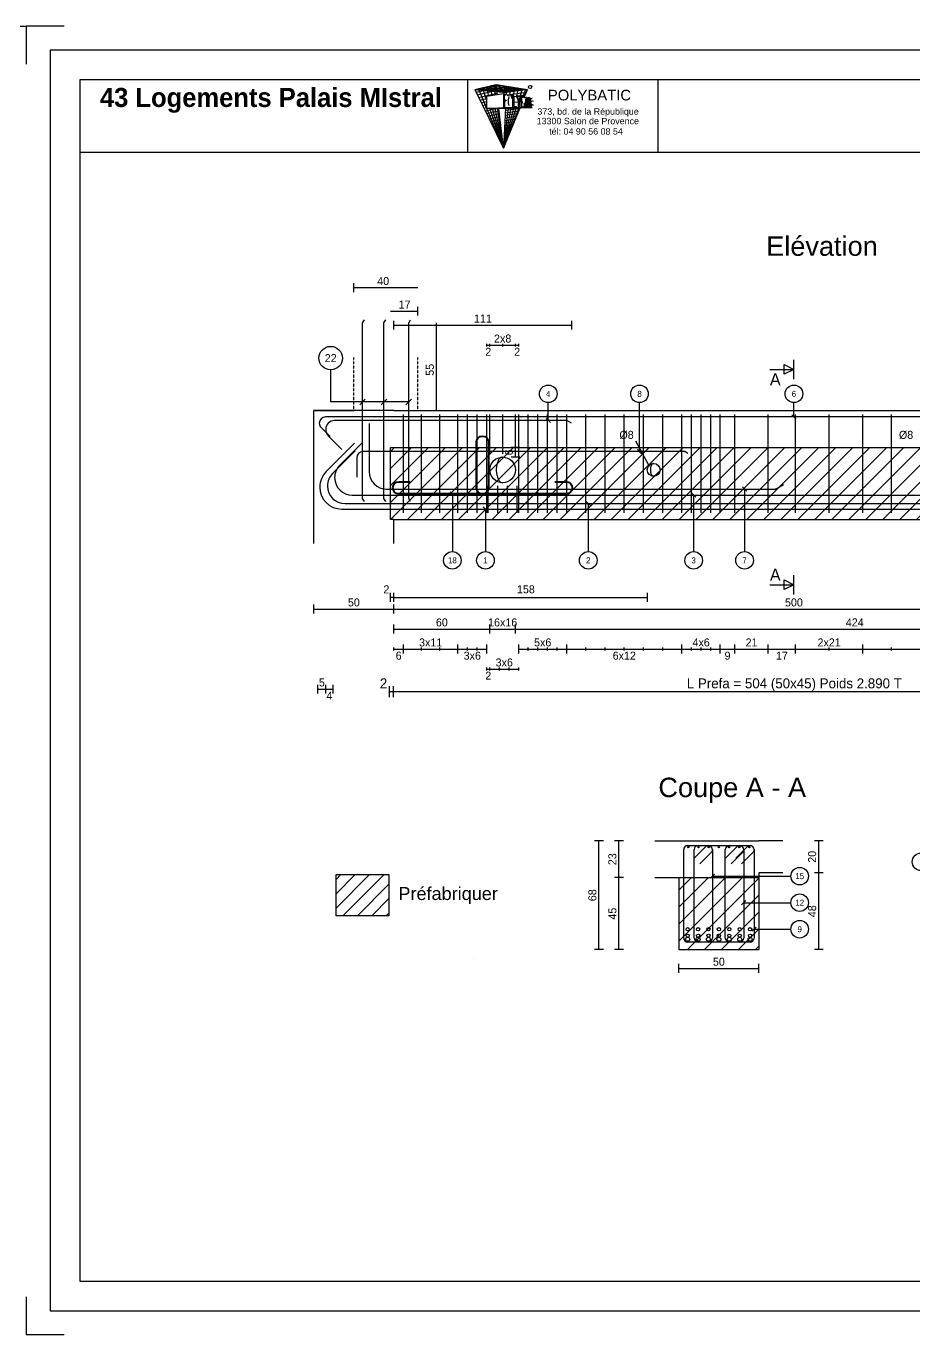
# Model space of a CAD drawing. Extents: x -12912 to 27386, y 1818 to 8189.
# Drawn here: x 21584 to 22139, y 3168 to 3986 of the extents above; entities that cross this region are included whole.
import ezdxf
from ezdxf.enums import TextEntityAlignment as Align

# ---------------------------------------------------------------- set-up
doc = ezdxf.new("R2010")
doc.units = 0
doc.header["$MEASUREMENT"] = 0
for name, pattern in [('CONTINUE', [0]), ('HIDDEN2', [0.1875, 0.125, -0.0625]), ('MEDIUM_DASH', [0.5, 0.35, -0.15])]:
    doc.linetypes.add(name, pattern=pattern)
doc.layers.get('0').update_dxf_attribs({"linetype": 'CONTINUOUS'})
for name, color, linetype in [('1', 7, 'CONTINUOUS'), ('104', 7, 'CONTINUOUS'), ('173', 7, 'CONTINUOUS'), ('5', 7, 'CONTINUOUS'), ('6', 7, 'CONTINUOUS'), ('7', 7, 'CONTINUOUS'), ('GO-CARTOUCHE', 7, 'CONTINUOUS'), ('GO-TEXTE', 9, 'CONTINUOUS'), ('PYC-HACHURE', 7, 'CONTINUOUS'), ('RDC COFFRAGE', 7, 'CONTINUOUS')]:
    doc.layers.add(name, color=color, linetype=linetype)
doc.layers.add('PYC- HACHURES', color=7, linetype='CONTINUOUS', lineweight=18)
doc.styles.add('ARIAL', font='ARIAL.TTF')
doc.styles.add('TEXTEBA', font='ARIAL.TTF')

# ---------------------------------------------------------------- blocks, each defined once
blk = doc.blocks.new('A$C20507BFC')
at = {"layer": 'RDC COFFRAGE', "color": 5, "linetype": 'CONTINUE', "lineweight": 40, "ltscale": 0.01}
for points in [[(56, 36.05), (56, 36.05)], [(52.25, 32.3), (52.25, 3.75)], [(59.75, 3.75), (59.75, 32.3)], [(0, 3.75), (0, 3.75)], [(10.84, 7.49), (3.75, 7.49)], [(108.25, 7.49), (101.16, 7.49)], [(112, 3.75), (112, 3.75)], [(3.75, 0), (56, 0)], [(56, 0), (108.25, 0)]]:
    blk.add_lwpolyline(points, dxfattribs=at)
for centre, start, end in [((56, 32.3), 90, 180), ((56, 32.3), 0, 90), ((3.75, 3.75), 90, 180), ((3.75, 3.75), 180, 270), ((56, 3.75), 180, 270), ((56, 3.75), 270, 0), ((108.25, 3.75), 0, 90), ((108.25, 3.75), 270, 0)]:
    blk.add_arc(centre, 3.75, start, end, dxfattribs=at)
blk = doc.blocks.new('A$C5E66155F')
at = {"layer": '7', "color": 7}
for points in [[(2.01, 4.39), (2, 4)], [(2, 4), (2.01, 3.61)], [(2.04, 4.78), (2.01, 4.39)], [(2.01, 3.61), (2.04, 3.22)], [(2.09, 5.16), (2.04, 4.78)], [(2.04, 3.22), (2.09, 2.84)], [(2.15, 5.53), (2.09, 5.16)], [(2.09, 2.84), (2.15, 2.47)], [(2.24, 5.89), (2.15, 5.53)], [(2.15, 2.47), (2.24, 2.11)], [(2.34, 6.22), (2.24, 5.89)], [(2.24, 2.11), (2.34, 1.78)], [(2.45, 6.54), (2.34, 6.22)], [(2.34, 1.78), (2.45, 1.46)], [(2.59, 6.83), (2.45, 6.54)], [(2.45, 1.46), (2.59, 1.17)], [(2.73, 7.09), (2.59, 6.83)], [(2.59, 1.17), (2.73, 0.91)], [(2.89, 7.33), (2.73, 7.09)], [(2.73, 0.91), (2.89, 0.67)], [(3.06, 7.53), (2.89, 7.33)], [(2.89, 0.67), (3.06, 0.47)], [(3.23, 7.7), (3.06, 7.53)], [(3.06, 0.47), (3.23, 0.3)], [(3.42, 7.83), (3.23, 7.7)], [(3.23, 0.3), (3.42, 0.17)], [(3.61, 7.92), (3.42, 7.83)], [(3.42, 0.17), (3.61, 0.08)], [(3.8, 7.98), (3.61, 7.92)], [(3.61, 0.08), (3.8, 0.02)], [(4, 8), (3.8, 7.98)], [(3.8, 0.02), (4, 0)]]:
    blk.add_lwpolyline(points, dxfattribs=at)
blk.add_circle((4, 4), 4, dxfattribs=at)

msp = doc.modelspace()

# ---------------------------------------------------------------- hatches: boundary and pattern name
at = {"layer": 'PYC- HACHURES', "lineweight": 15}
h = msp.add_hatch(dxfattribs=at)
h.set_pattern_fill('ANSI31', color=104, scale=60, style=0)
h.set_pattern_definition([(45, (-3819.06, 33.719), (-5.3033009, 5.3033009), [])])
h.paths.add_polyline_path([(22316.135, 3722.317), (21812.135, 3722.317), (21812.135, 3677.317), (21814.135, 3677.317), (22314.135, 3677.317), (22316.135, 3677.317)])
h = msp.add_hatch(dxfattribs=at)
h.set_pattern_fill('ANSI31', color=104, scale=2, style=0)
h.set_pattern_definition([(45, (21983.3346, 4888.069), (-4.490128, 4.490128), [])])
h.paths.add_polyline_path([(21810.941, 3455.496), (21778.02, 3455.496), (21778.02, 3429.844), (21810.941, 3429.844)])
h = msp.add_hatch(dxfattribs=at)
h.set_pattern_fill('ANSI31', color=104, scale=60, style=0)
h.set_pattern_definition([(45, (-3865.959, 31.057), (-5.3033009, 5.3033009), [])])
h.paths.add_polyline_path([(22042.236, 3453.613), (21992.236, 3453.613), (21992.236, 3408.613), (22042.236, 3408.613)])

# ---------------------------------------------------------------- linework, layer by layer
for p, q in [((21560.563, 3985.504), (21584.37, 3985.504)), ((21584.37, 3985.504), (21584.37, 3961.697)), ((21608.177, 3985.504), (21584.37, 3985.504)), ((21584.37, 3985.504), (21584.37, 3961.697)), ((21584.37, 3985.504), (21584.37, 3961.697)), ((21608.177, 3985.504), (21584.37, 3985.504)), ((21584.37, 3985.504), (21584.37, 3961.697)), ((21584.37, 3191.811), (21584.37, 3168.004)), ((21584.37, 3191.811), (21584.37, 3168.004)), ((21584.37, 3191.811), (21584.37, 3168.004)), ((21584.37, 3191.811), (21584.37, 3168.004)), ((21608.177, 3168.004), (21584.37, 3168.004)), ((21608.177, 3168.004), (21584.37, 3168.004))]:
    msp.add_line(p, q)
at = {"layer": '1', "color": 1}
for points in [[(21798.635, 3737.317), (21798.635, 3707.317)], [(21874.135, 3718.317), (21874.135, 3742.817)], [(21882.135, 3718.317), (21882.135, 3742.817)], [(21890.135, 3718.317), (21890.135, 3742.817)], [(21789.59, 3724.967), (21771.912, 3707.29)], [(21789.999, 3720.237), (21775.857, 3706.095)], [(21794.499, 3725.487), (21780.357, 3711.345)], [(21995.949, 3719.717), (21794.835, 3719.717)], [(21997.935, 3718.571), (21995.949, 3719.717)], [(21790.935, 3715.817), (21790.935, 3703.817)], [(21777.135, 3703.567), (21777.135, 3703.567)], [(21767.885, 3697.567), (21767.885, 3697.567)], [(21772.635, 3698.317), (21772.635, 3698.317)], [(21809.635, 3696.317), (22052.671, 3696.317)], [(21873.135, 3681.567), (21873.135, 3698.317)], [(21879.135, 3681.567), (21879.135, 3698.317)], [(21885.135, 3681.567), (21885.135, 3698.317)], [(21891.135, 3681.567), (21891.135, 3698.317)], [(22052.671, 3696.317), (22057.635, 3699.183)], [(21783.635, 3687.317), (22344.635, 3687.317)], [(21788.135, 3692.567), (22340.135, 3692.567)], [(21781.635, 3683.817), (22346.635, 3683.817)]]:
    msp.add_lwpolyline(points, dxfattribs=at)
for centre, radius in [((21997.736, 3421.363), 1), ((21997.736, 3417.363), 1), ((22004.236, 3421.363), 1), ((22004.236, 3417.363), 1), ((22010.736, 3421.363), 1), ((22010.736, 3417.363), 1), ((22017.236, 3421.363), 1), ((22017.236, 3417.363), 1), ((22023.736, 3421.363), 1), ((22023.736, 3417.363), 1), ((22030.236, 3421.363), 1), ((22030.236, 3417.363), 1), ((22036.736, 3421.363), 1), ((22036.736, 3417.363), 1), ((21997.736, 3415.113), 1.25), ((22004.236, 3415.113), 1.25), ((22010.736, 3415.113), 1.25), ((22017.236, 3415.113), 1.25), ((22023.736, 3415.113), 1.25), ((22030.236, 3415.113), 1.25), ((22036.736, 3415.113), 1.25)]:
    msp.add_circle(centre, radius, dxfattribs=at)
for centre, radius, start, end in [((21794.835, 3715.817), 3.9, 90, 180), ((21781.635, 3697.567), 13.75, 135, 180), ((21783.635, 3698.317), 11, 135, 180), ((21788.135, 3703.567), 11, 135, 180), ((21788.135, 3703.567), 11, 180, 270), ((21809.635, 3707.317), 11, 180, 270), ((21781.635, 3697.567), 13.75, 180, 270), ((21783.635, 3698.317), 11, 180, 270)]:
    msp.add_arc(centre, radius, start, end, dxfattribs=at)
for p in [(21995.949, 3719.717), (22052.671, 3696.317)]:
    msp.add_point(p, dxfattribs=at)
at = {"layer": '104', "color": 104}
for points in [[(21795.689, 3688.517), (21794.543, 3690.503), (21794.543, 3800.131), (21795.689, 3802.117)], [(21809.04, 3688.517), (21807.893, 3690.503), (21807.893, 3800.131), (21809.04, 3802.117)], [(21824.628, 3688.517), (21823.481, 3690.503), (21823.481, 3800.131), (21824.628, 3802.117)], [(22064.135, 3765.067), (22064.135, 3777.067)], [(22049.135, 3771.067), (22064.135, 3771.067)], [(22064.135, 3630.567), (22064.135, 3642.567)], [(22049.135, 3636.567), (22064.135, 3636.567)]]:
    msp.add_lwpolyline(points, dxfattribs=at)
for points in [[(22064.135, 3771.067), (22058.135, 3768.067), (22058.135, 3774.067), (22064.135, 3771.067)], [(22064.135, 3636.567), (22058.135, 3633.567), (22058.135, 3639.567), (22064.135, 3636.567)]]:
    msp.add_lwpolyline(points, close=True, dxfattribs=at)
at = {"layer": '173', "color": 173}
for points in [[(21767.535, 3737.517), (21767.535, 3737.517)], [(22356.835, 3741.417), (21771.435, 3741.417)], [(21820.135, 3681.567), (21820.135, 3742.817)], [(21831.468, 3681.567), (21831.468, 3742.817)], [(21842.802, 3681.567), (21842.802, 3742.817)], [(21854.135, 3681.567), (21854.135, 3742.817)], [(21860.135, 3681.567), (21860.135, 3742.817)], [(21866.135, 3681.567), (21866.135, 3742.817)], [(21872.135, 3681.567), (21872.135, 3742.817)], [(21892.135, 3681.567), (21892.135, 3742.817)], [(21898.135, 3681.567), (21898.135, 3742.817)], [(21904.135, 3681.567), (21904.135, 3742.817)], [(21910.135, 3681.567), (21910.135, 3742.817)], [(21916.135, 3681.567), (21916.135, 3742.817)], [(21922.135, 3681.567), (21922.135, 3742.817)], [(21934.135, 3681.567), (21934.135, 3742.817)], [(21946.135, 3681.567), (21946.135, 3742.817)], [(21958.135, 3681.567), (21958.135, 3742.817)], [(21970.135, 3681.567), (21970.135, 3742.817)], [(21982.135, 3681.567), (21982.135, 3742.817)], [(21994.135, 3681.567), (21994.135, 3742.817)], [(22000.135, 3681.567), (22000.135, 3742.817)], [(22006.135, 3681.567), (22006.135, 3742.817)], [(22012.135, 3681.567), (22012.135, 3742.817)], [(22018.135, 3681.567), (22018.135, 3742.817)], [(22027.135, 3681.567), (22027.135, 3742.817)], [(22048.135, 3681.567), (22048.135, 3742.817)], [(22065.135, 3681.567), (22065.135, 3742.817)], [(22086.135, 3681.567), (22086.135, 3742.817)], [(22107.135, 3681.567), (22107.135, 3742.817)], [(22125.135, 3681.567), (22125.135, 3742.817)], [(21768.677, 3734.759), (21774.334, 3729.102)], [(21995.236, 3415.863), (21995.236, 3471.113)], [(21997.736, 3473.613), (22036.736, 3473.613)], [(22001.736, 3415.863), (22001.736, 3471.113)], [(22001.897, 3465.81), (22008.968, 3472.881)], [(22004.236, 3473.613), (22010.736, 3473.613)], [(22012.504, 3469.346), (22005.433, 3462.274)], [(22010.736, 3473.613), (22010.736, 3473.613)], [(22013.236, 3471.113), (22013.236, 3415.863)], [(22013.236, 3471.113), (22013.236, 3471.113)], [(22021.236, 3415.863), (22021.236, 3471.113)], [(22021.397, 3465.81), (22028.468, 3472.881)], [(22023.736, 3473.613), (22030.236, 3473.613)], [(22032.004, 3469.346), (22024.933, 3462.274)], [(22027.897, 3465.81), (22034.968, 3472.881)], [(22030.236, 3473.613), (22030.236, 3473.613)], [(22038.504, 3469.346), (22031.433, 3462.274)], [(22032.736, 3471.113), (22032.736, 3415.863)], [(22032.736, 3471.113), (22032.736, 3471.113)], [(22036.736, 3473.613), (22036.736, 3473.613)], [(22039.236, 3471.113), (22039.236, 3415.863)], [(22039.236, 3471.113), (22039.236, 3471.113)], [(22036.736, 3413.363), (21997.736, 3413.363)], [(22010.736, 3413.363), (22004.236, 3413.363)], [(22030.236, 3413.363), (22023.736, 3413.363)]]:
    msp.add_lwpolyline(points, dxfattribs=at)
for centre in [(21998.136, 3472.713), (22004.503, 3472.713), (22010.87, 3472.713), (22017.236, 3472.713), (22023.603, 3472.713), (22029.97, 3472.713), (22036.336, 3472.713)]:
    msp.add_circle(centre, 0.4, dxfattribs=at)
for centre, radius, start, end in [((21771.435, 3737.517), 3.9, 90, 180), ((21771.435, 3737.517), 3.9, 180, 225), ((21997.736, 3471.113), 2.5, 90, 180), ((22004.236, 3471.113), 2.5, 90, 180), ((22010.736, 3471.113), 2.5, 90, 135), ((22010.736, 3471.113), 2.5, 0, 90), ((22010.736, 3471.113), 2.5, 315, 0), ((22023.736, 3471.113), 2.5, 90, 180), ((22030.236, 3471.113), 2.5, 90, 135), ((22030.236, 3471.113), 2.5, 0, 90), ((22030.236, 3471.113), 2.5, 315, 0), ((22036.736, 3471.113), 2.5, 90, 135), ((22036.736, 3471.113), 2.5, 0, 90), ((22036.736, 3471.113), 2.5, 315, 0), ((21997.736, 3415.863), 2.5, 180, 270), ((22004.236, 3415.863), 2.5, 180, 270), ((22010.736, 3415.863), 2.5, 270, 0), ((22023.736, 3415.863), 2.5, 180, 270), ((22030.236, 3415.863), 2.5, 270, 0), ((22036.736, 3415.863), 2.5, 270, 0)]:
    msp.add_arc(centre, radius, start, end, dxfattribs=at)
at = {"layer": '5', "color": 5}
for p, q in [((21965.048, 3726.443), (21973.536, 3711.057)), ((21972.45, 3631.423), (21972.45, 3625.923)), ((21814.135, 3628.673), (21812.135, 3628.673)), ((21814.135, 3628.673), (21972.45, 3628.673))]:
    msp.add_line(p, q, dxfattribs=at)
for points in [[(21789.135, 3819.423), (21789.135, 3824.923)], [(21789.135, 3822.173), (21829.135, 3822.173)], [(21829.135, 3804.748), (21829.135, 3810.248)], [(21812.135, 3807.498), (21829.135, 3807.498)], [(21814.135, 3795.984), (21814.135, 3801.484)], [(21925.431, 3795.984), (21925.431, 3801.484)], [(21814.135, 3798.734), (21925.431, 3798.734)], [(21840.749, 3745.317), (21840.749, 3800.131)], [(21872.135, 3785.317), (21872.135, 3787.15)], [(21872.135, 3786.234), (21874.135, 3786.234)], [(21874.135, 3785.317), (21874.135, 3787.15)], [(21874.135, 3786.234), (21890.135, 3786.234)], [(21874.135, 3786.234), (21882.135, 3786.234)], [(21882.135, 3785.317), (21882.135, 3787.15)], [(21882.135, 3786.234), (21890.135, 3786.234)], [(21890.135, 3785.317), (21890.135, 3787.15)], [(21890.135, 3786.234), (21892.135, 3786.234)], [(21892.135, 3785.317), (21892.135, 3787.15)], [(21922.153, 3739.167), (21777.135, 3739.167)], [(21925.131, 3737.447), (21922.153, 3739.167)], [(21771.535, 3733.567), (21771.535, 3733.567)], [(21773.175, 3729.607), (21781.66, 3721.122)], [(21892.894, 3722.317), (21887.394, 3722.317)], [(21890.144, 3716.317), (21890.144, 3722.317)], [(21892.894, 3716.317), (21887.394, 3716.317)], [(21812.135, 3625.923), (21812.135, 3631.423)], [(21814.135, 3625.923), (21814.135, 3631.423)], [(21764.135, 3618.65), (21764.135, 3624.15)], [(21814.135, 3618.65), (21814.135, 3624.15)], [(21764.135, 3621.4), (21814.135, 3621.4)], [(21814.135, 3621.4), (22314.135, 3621.4)], [(21814.135, 3606.15), (21814.135, 3611.65)], [(21814.135, 3608.9), (21874.135, 3608.9)], [(21874.135, 3606.15), (21874.135, 3611.65)], [(21874.135, 3608.9), (21890.135, 3608.9)], [(21890.135, 3606.15), (21890.135, 3611.65)], [(21890.135, 3608.9), (22314.135, 3608.9)], [(21814.135, 3595.484), (21814.135, 3597.317)], [(21820.135, 3593.65), (21820.135, 3599.15)], [(21820.135, 3595.484), (21820.135, 3597.317)], [(21831.468, 3595.484), (21831.468, 3597.317)], [(21842.802, 3595.484), (21842.802, 3597.317)], [(21854.135, 3593.65), (21854.135, 3599.15)], [(21854.135, 3595.484), (21854.135, 3597.317)], [(21860.135, 3595.484), (21860.135, 3597.317)], [(21866.135, 3595.484), (21866.135, 3597.317)], [(21872.135, 3593.65), (21872.135, 3599.15)], [(21872.135, 3595.484), (21872.135, 3597.317)], [(21892.135, 3593.65), (21892.135, 3599.15)], [(21892.135, 3595.484), (21892.135, 3597.317)], [(21898.135, 3595.484), (21898.135, 3597.317)], [(21904.135, 3595.484), (21904.135, 3597.317)], [(21910.135, 3595.484), (21910.135, 3597.317)], [(21916.135, 3595.484), (21916.135, 3597.317)], [(21922.135, 3593.65), (21922.135, 3599.15)], [(21922.135, 3595.484), (21922.135, 3597.317)], [(21934.135, 3595.484), (21934.135, 3597.317)], [(21946.135, 3595.484), (21946.135, 3597.317)], [(21958.135, 3595.484), (21958.135, 3597.317)], [(21970.135, 3595.484), (21970.135, 3597.317)], [(21982.135, 3595.484), (21982.135, 3597.317)], [(21994.135, 3593.65), (21994.135, 3599.15)], [(21994.135, 3595.484), (21994.135, 3597.317)], [(22000.135, 3595.484), (22000.135, 3597.317)], [(22006.135, 3595.484), (22006.135, 3597.317)], [(22012.135, 3595.484), (22012.135, 3597.317)], [(22018.135, 3593.65), (22018.135, 3599.15)], [(22018.135, 3595.484), (22018.135, 3597.317)], [(22027.135, 3593.65), (22027.135, 3599.15)], [(22027.135, 3595.484), (22027.135, 3597.317)], [(22048.135, 3593.65), (22048.135, 3599.15)], [(22048.135, 3595.484), (22048.135, 3597.317)], [(22065.135, 3593.65), (22065.135, 3599.15)], [(22065.135, 3595.484), (22065.135, 3597.317)], [(22086.135, 3595.484), (22086.135, 3597.317)], [(22107.135, 3593.65), (22107.135, 3599.15)], [(22107.135, 3595.484), (22107.135, 3597.317)], [(22125.135, 3595.484), (22125.135, 3597.317)], [(21814.135, 3596.4), (21820.135, 3596.4)], [(21820.135, 3596.4), (21831.468, 3596.4)], [(21820.135, 3596.4), (21854.135, 3596.4)], [(21831.468, 3596.4), (21842.802, 3596.4)], [(21842.802, 3596.4), (21854.135, 3596.4)], [(21854.135, 3596.4), (21860.135, 3596.4)], [(21854.135, 3596.4), (21872.135, 3596.4)], [(21860.135, 3596.4), (21866.135, 3596.4)], [(21866.135, 3596.4), (21872.135, 3596.4)], [(21892.135, 3596.4), (21898.135, 3596.4)], [(21892.135, 3596.4), (21922.135, 3596.4)], [(21898.135, 3596.4), (21904.135, 3596.4)], [(21904.135, 3596.4), (21910.135, 3596.4)], [(21910.135, 3596.4), (21916.135, 3596.4)], [(21916.135, 3596.4), (21922.135, 3596.4)], [(21922.135, 3596.4), (21934.135, 3596.4)], [(21922.135, 3596.4), (21994.135, 3596.4)], [(21934.135, 3596.4), (21946.135, 3596.4)], [(21946.135, 3596.4), (21958.135, 3596.4)], [(21958.135, 3596.4), (21970.135, 3596.4)], [(21970.135, 3596.4), (21982.135, 3596.4)], [(21982.135, 3596.4), (21994.135, 3596.4)], [(21994.135, 3596.4), (22000.135, 3596.4)], [(21994.135, 3596.4), (22018.135, 3596.4)], [(22000.135, 3596.4), (22006.135, 3596.4)], [(22006.135, 3596.4), (22012.135, 3596.4)], [(22012.135, 3596.4), (22018.135, 3596.4)], [(22018.135, 3596.4), (22027.135, 3596.4)], [(22027.135, 3596.4), (22048.135, 3596.4)], [(22048.135, 3596.4), (22065.135, 3596.4)], [(22065.135, 3596.4), (22086.135, 3596.4)], [(22065.135, 3596.4), (22107.135, 3596.4)], [(22086.135, 3596.4), (22107.135, 3596.4)], [(22107.135, 3596.4), (22125.135, 3596.4)], [(22107.135, 3596.4), (22305.135, 3596.4)], [(22125.135, 3596.4), (22143.135, 3596.4)], [(21872.135, 3582.984), (21872.135, 3584.817)], [(21872.135, 3583.9), (21874.135, 3583.9)], [(21874.135, 3582.984), (21874.135, 3584.817)], [(21874.135, 3583.9), (21892.135, 3583.9)], [(21874.135, 3583.9), (21880.135, 3583.9)], [(21880.135, 3582.984), (21880.135, 3584.817)], [(21880.135, 3583.9), (21886.135, 3583.9)], [(21886.135, 3582.984), (21886.135, 3584.817)], [(21886.135, 3583.9), (21892.135, 3583.9)], [(21892.135, 3582.984), (21892.135, 3584.817)], [(21766.635, 3568.65), (21766.635, 3574.15)], [(21771.635, 3568.65), (21771.635, 3574.15)], [(21776.135, 3568.65), (21776.135, 3574.15)], [(21766.635, 3571.4), (21771.635, 3571.4)], [(21771.635, 3571.4), (21776.135, 3571.4)], [(21945.07, 3476.613), (21939.57, 3476.613)], [(21942.32, 3408.613), (21942.32, 3476.613)], [(21957.57, 3476.613), (21952.07, 3476.613)], [(21954.82, 3453.613), (21954.82, 3476.613)], [(22082.403, 3476.613), (22076.903, 3476.613)], [(22079.653, 3456.613), (22079.653, 3476.613)], [(21957.57, 3453.613), (21952.07, 3453.613)], [(21954.82, 3408.613), (21954.82, 3453.613)], [(22082.403, 3456.613), (22076.903, 3456.613)], [(22079.653, 3408.613), (22079.653, 3456.613)], [(21945.07, 3408.613), (21939.57, 3408.613)], [(21957.57, 3408.613), (21952.07, 3408.613)], [(22082.403, 3408.613), (22076.903, 3408.613)], [(21992.236, 3394.197), (21992.236, 3399.697)], [(21992.236, 3396.947), (22042.236, 3396.947)], [(22042.236, 3394.197), (22042.236, 3399.697)]]:
    msp.add_lwpolyline(points, dxfattribs=at)
for start, end in [(90, 180), (180, 225)]:
    msp.add_arc((21777.135, 3733.567), 5.6, start, end, dxfattribs=at)
msp.add_point((21922.153, 3739.167), dxfattribs=at)
at = {"layer": '6', "color": 6}
for points in [[(21774.658, 3750.759), (21774.658, 3770.805)], [(21792.775, 3748.992), (21796.311, 3752.527)], [(21806.126, 3748.992), (21809.661, 3752.527)], [(21821.714, 3748.992), (21825.249, 3752.527)], [(21823.481, 3750.759), (21774.658, 3750.759)], [(21910.602, 3739.167), (21910.602, 3750.317)], [(21967.64, 3719.717), (21967.64, 3750.317)], [(22064.135, 3741.417), (22064.135, 3750.317)], [(21909.276, 3740.493), (21911.927, 3737.841)], [(22062.809, 3742.743), (22065.461, 3740.091)], [(21966.314, 3721.043), (21968.966, 3718.391)], [(22034.611, 3694.991), (22031.959, 3697.643)], [(22033.285, 3696.317), (22033.285, 3657.317)], [(21852.018, 3692.03), (21849.366, 3694.681)], [(21850.692, 3693.355), (21850.692, 3657.317)], [(21936.958, 3685.991), (21934.307, 3688.643)], [(21935.632, 3687.317), (21935.632, 3657.317)], [(22002.786, 3691.241), (22000.134, 3693.893)], [(22001.46, 3692.567), (22001.46, 3657.317)], [(21872.696, 3682.491), (21870.044, 3685.143)], [(21871.37, 3683.817), (21871.37, 3657.317)], [(22014.562, 3455.864), (22011.91, 3453.212)], [(22013.236, 3454.538), (22062.236, 3454.538)], [(22034.062, 3439.289), (22031.41, 3436.637)], [(22032.736, 3437.963), (22062.236, 3437.963)], [(22040.562, 3422.714), (22037.91, 3420.062)], [(22039.236, 3421.388), (22062.236, 3421.388)], [(21863.927, 3403.005), (21863.927, 3403.005)]]:
    msp.add_lwpolyline(points, dxfattribs=at)
for centre, radius in [((21774.658, 3778.138), 7.333), ((21910.602, 3755.817), 5.5), ((21967.64, 3755.817), 5.5), ((22064.135, 3755.817), 5.5), ((21850.692, 3651.817), 5.5), ((21871.37, 3651.817), 5.5), ((21935.632, 3651.817), 5.5), ((22001.46, 3651.817), 5.5), ((22033.285, 3651.817), 5.5), ((22143.539, 3463.478), 5.5), ((22067.736, 3454.538), 5.5), ((22067.736, 3437.963), 5.5), ((22067.736, 3421.388), 5.5)]:
    msp.add_circle(centre, radius, dxfattribs=at)
at = {"layer": '7', "color": 7, "linetype": 'HIDDEN2'}
for points in [[(21789.135, 3745.317), (21789.135, 3778.509)], [(21829.135, 3745.317), (21829.135, 3778.509)]]:
    msp.add_lwpolyline(points, dxfattribs=at)
at = {"layer": '7', "color": 7}
for points in [[(21814.135, 3745.317), (21764.135, 3745.317)], [(21764.135, 3662.317), (21764.135, 3745.317)], [(21764.135, 3745.317), (21789.135, 3745.317)], [(21814.135, 3745.317), (22314.135, 3745.317)], [(21878.607, 3712.088), (21878.439, 3711.378)], [(21878.809, 3712.762), (21878.607, 3712.088)], [(21879.043, 3713.392), (21878.809, 3712.762)], [(21879.306, 3713.974), (21879.043, 3713.392)], [(21879.597, 3714.501), (21879.306, 3713.974)], [(21879.913, 3714.969), (21879.597, 3714.501)], [(21880.249, 3715.372), (21879.913, 3714.969)], [(21880.604, 3715.708), (21880.249, 3715.372)], [(21880.974, 3715.973), (21880.604, 3715.708)], [(21881.355, 3716.163), (21880.974, 3715.973)], [(21881.743, 3716.278), (21881.355, 3716.163)], [(21882.135, 3716.317), (21881.743, 3716.278)], [(21878.154, 3709.101), (21878.135, 3708.317)], [(21878.135, 3708.317), (21878.154, 3707.533)], [(21878.212, 3709.878), (21878.154, 3709.101)], [(21878.154, 3707.533), (21878.212, 3706.756)], [(21878.307, 3710.639), (21878.212, 3709.878)], [(21878.212, 3706.756), (21878.307, 3705.995)], [(21878.439, 3711.378), (21878.307, 3710.639)], [(21878.307, 3705.995), (21878.439, 3705.256)], [(21878.439, 3705.256), (21878.607, 3704.546)], [(21878.607, 3704.546), (21878.809, 3703.872)], [(21878.809, 3703.872), (21879.043, 3703.242)], [(21879.043, 3703.242), (21879.306, 3702.66)], [(21879.306, 3702.66), (21879.597, 3702.133)], [(21879.597, 3702.133), (21879.913, 3701.665)], [(21879.913, 3701.665), (21880.249, 3701.262)], [(21880.249, 3701.262), (21880.604, 3700.926)], [(21880.604, 3700.926), (21880.974, 3700.661)], [(21880.974, 3700.661), (21881.355, 3700.471)], [(21881.355, 3700.471), (21881.743, 3700.356)], [(21881.743, 3700.356), (21882.135, 3700.317)], [(21764.135, 3662.317), (21764.135, 3677.317)], [(21814.135, 3677.317), (22314.135, 3677.317)], [(21814.135, 3662.317), (21814.135, 3677.317)], [(21977.236, 3476.613), (21992.236, 3476.613)], [(21992.236, 3476.613), (22042.236, 3476.613)], [(22057.236, 3476.613), (22042.236, 3476.613)], [(21977.236, 3453.613), (21992.236, 3453.613)], [(21992.236, 3453.613), (21992.236, 3408.613)], [(22057.236, 3456.613), (22042.236, 3456.613)], [(22042.236, 3456.613), (22042.236, 3408.613)], [(21992.236, 3408.613), (22042.236, 3408.613)]]:
    msp.add_lwpolyline(points, dxfattribs=at)
at = {"layer": '7', "color": 7, "linetype": 'Continuous'}
msp.add_lwpolyline([(21814.135, 3677.317), (21812.135, 3677.317), (21812.135, 3722.317)], dxfattribs=at)
at = {"layer": '7', "color": 7, "linetype": 'MEDIUM_DASH'}
for points in [[(21812.135, 3722.317), (22316.135, 3722.317)], [(21992.236, 3453.613), (22042.236, 3453.613)]]:
    msp.add_lwpolyline(points, dxfattribs=at)
at = {"layer": '7', "color": 7}
msp.add_lwpolyline([(21778.02, 3455.496), (21810.941, 3455.496), (21810.941, 3429.844), (21778.02, 3429.844)], close=True, dxfattribs=at)
msp.add_circle((21882.135, 3708.317), 8, dxfattribs=at)
at = {"layer": 'GO-CARTOUCHE', "color": 9, "linetype": 'CONTINUE'}
for p, q in [((21864.653, 3945.98), (21878.046, 3949.095)), ((21866.162, 3945.836), (21879.555, 3948.855)), ((21877.739, 3942.452), (21876.788, 3948.802)), ((21876.788, 3948.802), (21896.448, 3945.81)), ((21878.806, 3942.609), (21878.046, 3949.095)), ((21878.046, 3949.095), (21897.668, 3945.98)), ((21864.653, 3945.98), (21884.275, 3944.111)), ((21864.653, 3945.98), (21882.718, 3909.227)), ((21865.474, 3944.31), (21878.258, 3947.283)), ((21866.295, 3942.639), (21878.47, 3945.471)), ((21872.128, 3934.498), (21867.08, 3946.545)), ((21867.08, 3946.545), (21886.71, 3944.451)), ((21867.116, 3940.969), (21878.683, 3943.658)), ((21869.181, 3945.549), (21882.573, 3948.376)), ((21872.128, 3939.593), (21869.507, 3947.109)), ((21869.507, 3947.109), (21889.144, 3944.791)), ((21871.934, 3947.673), (21891.579, 3945.131)), ((21873.57, 3941.839), (21871.934, 3947.673)), ((21882.718, 3943.184), (21872.128, 3941.627)), ((21872.128, 3941.627), (21872.128, 3934.151)), ((21872.2, 3945.261), (21885.592, 3947.897)), ((21875.665, 3942.147), (21874.361, 3948.238)), ((21874.361, 3948.238), (21894.013, 3945.47)), ((21875.218, 3944.974), (21888.61, 3947.418)), ((21878.237, 3944.686), (21891.628, 3946.939)), ((21881.256, 3944.399), (21894.647, 3946.46)), ((21884.461, 3942.912), (21882.718, 3943.184)), ((21882.718, 3943.184), (21882.718, 3934.169)), ((21882.765, 3944.255), (21896.156, 3946.22)), ((21883.341, 3939.556), (21883.341, 3942.456)), ((21884.133, 3942.332), (21883.341, 3942.456)), ((21884.275, 3944.111), (21884.223, 3942.949)), ((21897.668, 3945.98), (21884.275, 3944.111)), ((21884.71, 3942.596), (21896.989, 3944.31)), ((21884.909, 3942.253), (21886.875, 3942.539)), ((21885.763, 3940.631), (21885.625, 3939.581)), ((21885.99, 3941.468), (21885.763, 3940.631)), ((21886.71, 3944.451), (21886.487, 3942.485)), ((21887.63, 3941.765), (21887.267, 3942.348)), ((21888.573, 3942.269), (21887.422, 3942.099)), ((21887.874, 3941.066), (21887.63, 3941.765)), ((21888.061, 3940.058), (21887.874, 3941.066)), ((21888.573, 3934.774), (21888.573, 3942.275)), ((21889.196, 3942.171), (21888.573, 3942.269)), ((21889.144, 3944.791), (21888.604, 3942.264)), ((21889.196, 3935.397), (21889.196, 3942.171)), ((21889.196, 3941.654), (21890.757, 3941.869)), ((21889.196, 3941.654), (21889.197, 3935.397)), ((21890.736, 3941.93), (21892.027, 3938.18)), ((21891.293, 3941.843), (21890.736, 3941.93)), ((21890.757, 3941.869), (21892.027, 3938.18)), ((21891.579, 3945.131), (21890.787, 3941.923)), ((21890.969, 3941.894), (21896.309, 3942.639)), ((21891.293, 3941.843), (21892.321, 3938.856)), ((21893.047, 3941.569), (21891.468, 3941.337)), ((21893.047, 3941.569), (21892.321, 3938.856)), ((21893.542, 3941.492), (21892.65, 3938.156)), ((21892.653, 3938.168), (21893.523, 3941.423)), ((21894.013, 3945.47), (21892.786, 3941.531)), ((21893.542, 3941.492), (21893.047, 3941.569)), ((21893.523, 3941.423), (21893.709, 3941.451)), ((21893.709, 3941.466), (21893.528, 3941.439)), ((21893.709, 3934.774), (21893.709, 3941.466)), ((21894.915, 3941.277), (21893.709, 3941.466)), ((21894.848, 3940.846), (21894.145, 3940.956)), ((21894.145, 3938.332), (21894.145, 3940.956)), ((21896.448, 3945.81), (21894.756, 3941.302)), ((21895.329, 3940.927), (21895.63, 3940.969)), ((21896.637, 3941.008), (21895.381, 3940.823)), ((21895.583, 3940.853), (21897.668, 3945.98)), ((21896.637, 3941.008), (21896.393, 3938.973)), ((21896.948, 3940.959), (21896.637, 3941.008)), ((21896.948, 3940.959), (21897.695, 3934.78)), ((21896.975, 3940.736), (21897.696, 3940.842)), ((21897.025, 3940.321), (21897.696, 3940.401)), ((21897.696, 3940.842), (21897.696, 3940.401)), ((21898.942, 3940.648), (21897.696, 3940.842)), ((21897.696, 3940.401), (21898.101, 3940.338)), ((21898.942, 3940.206), (21898.942, 3940.648)), ((21899.1, 3940.623), (21898.942, 3940.572)), ((21899.1, 3940.623), (21899.1, 3934.779)), ((21899.536, 3940.555), (21899.1, 3940.623)), ((21899.536, 3940.555), (21899.536, 3934.774)), ((21899.536, 3940.35), (21900.524, 3940.442)), ((21867.937, 3939.298), (21872.128, 3940.273)), ((21868.758, 3937.628), (21872.128, 3938.411)), ((21869.579, 3935.957), (21872.128, 3936.55)), ((21870.4, 3934.287), (21872.128, 3934.689)), ((21871.221, 3932.617), (21877.826, 3934.151)), ((21872.042, 3930.946), (21879.957, 3932.785)), ((21872.128, 3934.151), (21883.341, 3934.774)), ((21883.223, 3934.17), (21872.128, 3934.151)), ((21882.718, 3909.227), (21872.273, 3934.151)), ((21882.718, 3909.227), (21874.025, 3934.151)), ((21882.718, 3909.227), (21875.726, 3934.151)), ((21882.718, 3909.227), (21877.378, 3934.151)), ((21882.718, 3909.227), (21878.983, 3934.151)), ((21882.718, 3909.227), (21879.797, 3934.151)), ((21882.718, 3909.227), (21893.002, 3934.509)), ((21892.196, 3934.481), (21882.718, 3909.227)), ((21890.571, 3934.424), (21882.718, 3909.227)), ((21888.922, 3934.367), (21882.718, 3909.227)), ((21887.25, 3934.309), (21882.718, 3909.227)), ((21885.554, 3934.25), (21882.718, 3909.227)), ((21883.832, 3934.19), (21882.718, 3909.227)), ((21883.223, 3934.17), (21886.354, 3934.285)), ((21883.341, 3939.556), (21883.968, 3939.507)), ((21884.193, 3938.865), (21883.341, 3938.931)), ((21883.341, 3938.931), (21883.341, 3934.774)), ((21883.341, 3934.774), (21890.847, 3934.774)), ((21883.709, 3931.426), (21892.232, 3932.616)), ((21883.78, 3933.012), (21892.912, 3934.287)), ((21884.507, 3939.174), (21884.193, 3938.865)), ((21885.625, 3939.581), (21885.586, 3938.728)), ((21885.586, 3938.728), (21885.646, 3937.436)), ((21885.646, 3937.436), (21885.934, 3935.97)), ((21886.354, 3934.285), (21886.915, 3934.305)), ((21886.958, 3934.307), (21893.703, 3934.553)), ((21888.57, 3934.773), (21893.717, 3934.774)), ((21889.196, 3935.397), (21890.847, 3935.397)), ((21889.197, 3937.932), (21892.027, 3938.18)), ((21889.197, 3935.397), (21890.847, 3935.392)), ((21890.847, 3934.774), (21890.847, 3935.397)), ((21890.847, 3934.774), (21892.031, 3934.774)), ((21892.027, 3934.774), (21892.027, 3938.18)), ((21892.027, 3935.392), (21892.031, 3934.774)), ((21892.031, 3934.774), (21892.65, 3934.774)), ((21892.65, 3934.782), (21892.653, 3938.168)), ((21892.65, 3934.774), (21892.65, 3938.156)), ((21893.703, 3934.78), (21899.1, 3934.78)), ((21893.704, 3934.553), (21900.543, 3934.772)), ((21893.709, 3934.774), (21895.029, 3934.774)), ((21894.145, 3938.332), (21894.713, 3938.288)), ((21894.145, 3937.895), (21894.679, 3937.853)), ((21894.145, 3935.21), (21894.145, 3937.895)), ((21894.145, 3935.21), (21894.895, 3935.21)), ((21895.272, 3934.987), (21895.023, 3934.78)), ((21895.023, 3934.78), (21895.878, 3934.78)), ((21895.45, 3935.372), (21895.272, 3934.987)), ((21895.406, 3937.513), (21895.486, 3937.261)), ((21895.552, 3935.866), (21895.45, 3935.372)), ((21895.486, 3937.261), (21895.565, 3936.78)), ((21895.583, 3936.312), (21895.552, 3935.866)), ((21895.565, 3936.78), (21895.583, 3936.312)), ((21895.946, 3935.246), (21895.89, 3934.78)), ((21896.009, 3935.771), (21895.946, 3935.246)), ((21896.061, 3936.208), (21896.009, 3935.771)), ((21896.111, 3936.627), (21896.061, 3936.208)), ((21896.162, 3937.049), (21896.111, 3936.627)), ((21896.188, 3937.268), (21896.162, 3937.049)), ((21896.206, 3937.412), (21896.188, 3937.268)), ((21896.22, 3937.528), (21896.206, 3937.412)), ((21896.252, 3937.799), (21896.22, 3937.528)), ((21896.319, 3938.359), (21896.252, 3937.799)), ((21896.393, 3938.973), (21896.319, 3938.359)), ((21896.575, 3936.831), (21896.329, 3934.78)), ((21896.575, 3936.831), (21897.012, 3936.798)), ((21896.627, 3937.265), (21896.791, 3938.626)), ((21896.627, 3937.265), (21896.958, 3937.239)), ((21896.791, 3938.626), (21896.958, 3937.239)), ((21897.012, 3936.798), (21897.256, 3934.774)), ((21897.036, 3940.227), (21898.101, 3940.338)), ((21898.101, 3934.78), (21898.101, 3940.338)), ((21898.537, 3940.27), (21898.942, 3940.206)), ((21898.537, 3934.78), (21898.537, 3940.27)), ((21898.537, 3940.171), (21898.942, 3940.206)), ((21898.537, 3934.78), (21899.1, 3934.78)), ((21899.1, 3934.779), (21899.536, 3934.774)), ((21899.678, 3937.573), (21899.703, 3936.953)), ((21899.703, 3936.953), (21899.762, 3936.385)), ((21899.762, 3936.385), (21899.851, 3935.908)), ((21899.851, 3935.908), (21899.981, 3935.466)), ((21899.981, 3935.466), (21900.183, 3935.053)), ((21900.894, 3938.607), (21900.159, 3938.538)), ((21900.183, 3935.053), (21900.416, 3934.798)), ((21900.874, 3936.397), (21900.21, 3936.335)), ((21900.874, 3936.397), (21901.317, 3936.413)), ((21901.34, 3938.537), (21900.894, 3938.607)), ((21872.863, 3929.276), (21880.169, 3930.973)), ((21873.684, 3927.605), (21880.382, 3929.161)), ((21874.505, 3925.935), (21880.594, 3927.349)), ((21875.327, 3924.264), (21880.807, 3925.537)), ((21883.355, 3923.498), (21888.835, 3924.264)), ((21883.426, 3925.083), (21889.514, 3925.934)), ((21883.496, 3926.669), (21890.194, 3927.605)), ((21883.567, 3928.255), (21890.873, 3929.275)), ((21883.638, 3929.84), (21891.553, 3930.946)), ((21876.148, 3922.594), (21881.019, 3923.724)), ((21876.969, 3920.923), (21881.231, 3921.912)), ((21877.79, 3919.253), (21881.444, 3920.1)), ((21883.143, 3918.741), (21886.796, 3919.252)), ((21883.213, 3920.326), (21887.476, 3920.923)), ((21883.284, 3921.912), (21888.155, 3922.593))]:
    msp.add_line(p, q, dxfattribs=at)
at = {"layer": 'GO-CARTOUCHE', "linetype": 'Continuous'}
for points in [[(22713.006, 3183.004), (22713.006, 3970.504), (21599.37, 3970.504), (21599.37, 3183.004)], [(22694.447, 3201.562), (22694.447, 3951.945), (21617.929, 3951.945), (21617.929, 3201.562)]]:
    msp.add_lwpolyline(points, close=True, dxfattribs=at)
at = {"layer": 'GO-CARTOUCHE', "color": 9, "linetype": 'CONTINUE'}
for centre in [(21899.258, 3947.53, 70.14), (21899.258, 3947.53, 70.14), (21899.258, 3947.53)]:
    msp.add_circle(centre, 0.997, dxfattribs=at)
at = {"layer": 'GO-TEXTE', "color": 7}
for points in [[(21860.11, 3951.945), (21860.11, 3906.498)], [(21979.016, 3951.945), (21979.016, 3906.498)], [(22694.447, 3906.498), (21617.929, 3906.498)]]:
    msp.add_lwpolyline(points, dxfattribs=at)
at = {"layer": 'PYC-HACHURE'}
for points in [[(21811.513, 3566.406), (21811.513, 3573.25)], [(21814.002, 3566.406), (21814.002, 3573.25)], [(21811.513, 3569.828), (21814.002, 3569.828)], [(21811.513, 3569.828), (22316.624, 3569.828)]]:
    msp.add_lwpolyline(points, dxfattribs=at)

# ---------------------------------------------------------------- block references
at = {"layer": '6', "color": 7, "linetype": 'Continuous', "xscale": -1}
msp.add_blockref('A$C20507BFC', (21925.541, 3693.355), dxfattribs=at)
at = {"layer": '7', "color": 7, "linetype": 'Continuous'}
msp.add_blockref('A$C5E66155F', (21972.45, 3704.317), dxfattribs=at)

# ---------------------------------------------------------------- texts
at = {"style": 'ARIAL'}
for s, height, p in [('Elévation', 12.1293, (22081.669, 3848.123)), ('Coupe A - A', 12.12935, (22025.586, 3509.974)), ('Préfabriquer', 8.08623, (21848.057, 3443.661))]:
    msp.add_text(s, height=height, dxfattribs=at).set_placement(p, align=Align.MIDDLE_CENTER)
at = {"layer": '104', "color": 104}
msp.add_text('A', height=7.5, dxfattribs=at).set_placement((22049.135, 3768.611), align=Align.TOP_LEFT)
msp.add_text('A', height=7.5, dxfattribs=at).set_placement((22049.135, 3639.023))
at = {"layer": '5', "color": 5}
for s, p in [('40', (21807.463, 3823.805)), ('17', (21820.851, 3809.131)), ('111', (21869.783, 3800.371)), ('2x8', (21882.135, 3787.871)), ('50', (21789.135, 3623.038)), ('500', (22064.135, 3623.038)), ('60', (21844.135, 3610.538)), ('16x16', (21882.135, 3610.538)), ('424', (22102.135, 3610.538)), ('3x11', (21837.135, 3598.038)), ('5x6', (21907.135, 3598.038)), ('4x6', (22006.135, 3598.038)), ('21', (22037.635, 3598.038)), ('2x21', (22086.135, 3598.038)), ('3x6', (21883.135, 3585.538)), ('5', (21769.135, 3573.038)), ('50', (22017.236, 3398.584))]:
    msp.add_text(s, height=5, dxfattribs=at).set_placement(p, align=Align.CENTER)
for s, p in [('2', (21873.135, 3784.596)), ('2', (21891.135, 3784.596)), ('6', (21817.135, 3594.763)), ('3x6', (21863.135, 3594.763)), ('6x12', (21958.135, 3594.763)), ('9', (22022.635, 3594.763)), ('17', (22056.635, 3594.763)), ('2', (21873.135, 3582.263)), ('4', (21773.885, 3569.763))]:
    msp.add_text(s, height=5, dxfattribs=at).set_placement(p, align=Align.TOP_CENTER)
for s, p in [('55', (21839.115, 3770.82)), ('6', (21888.503, 3719.283)), ('23', (21953.182, 3465.113)), ('20', (22078.015, 3466.613)), ('68', (21940.682, 3442.613)), ('45', (21953.182, 3431.113)), ('48', (22078.015, 3432.613))]:
    msp.add_text(s, height=5, rotation=90, dxfattribs=at).set_placement(p, align=Align.CENTER)
at = {"layer": '5', "color": 5, "char_height": 5}
for s, insert, attachment_point in [('Ø8', (21955.077, 3732.702), 1), ('Ø8', (22129.763, 3732.702), 1), ('2', (21809.459, 3633.683), 5), ('158', (21896.635, 3633.683), 5)]:
    msp.add_mtext(s, dxfattribs=dict(at, insert=insert, attachment_point=attachment_point))
at = {"layer": '6', "color": 6}
for s, height, p in [('22', 5, (21774.658, 3778.138)), ('4', 3.75, (21910.602, 3755.817)), ('8', 3.75, (21967.64, 3755.817)), ('6', 3.75, (22064.135, 3755.817)), ('18', 3.75, (21850.692, 3651.817)), ('1', 3.75, (21871.37, 3651.817)), ('2', 3.75, (21935.632, 3651.817)), ('3', 3.75, (22001.46, 3651.817)), ('7', 3.75, (22033.285, 3651.817)), ('15', 3.75, (22067.736, 3454.538)), ('12', 3.75, (22067.736, 3437.963)), ('9', 3.75, (22067.736, 3421.388))]:
    msp.add_text(s, height=height, dxfattribs=at).set_placement(p, align=Align.MIDDLE_CENTER)
at = {"layer": 'GO-CARTOUCHE', "color": 9, "style": 'TEXTEBA'}
for s, p in [('373, bd. de la République', (21903.825, 3930.22)), ('13300 Salon de Provence', (21903.361, 3924.262)), ('tél: 04 90 56 08 54', (21911.188, 3917.789))]:
    msp.add_text(s, height=3.97727, dxfattribs=at).set_placement(p)
at = {"layer": 'GO-CARTOUCHE', "insert": (21737.328, 3939.153), "char_height": 11.93182, "attachment_point": 5}
msp.add_mtext('{\\Fbold|c0;43 Logements Palais MIstral}', dxfattribs=at)
at = {"layer": 'GO-TEXTE', "color": 3, "style": 'TEXTEBA'}
msp.add_text('POLYBATIC', height=6.6288, dxfattribs=at).set_placement((21936.37, 3942.44), align=Align.MIDDLE)
at = {"layer": 'PYC-HACHURE'}
for s, height, p in [('2', 6.222, (21807.681, 3571.864)), ('L Prefa = 504 (50x45) Poids 2.890 T', 6.22222, (22064.393, 3571.864))]:
    msp.add_text(s, height=height, dxfattribs=at).set_placement(p, align=Align.CENTER)

doc.saveas('drawing.dxf')
